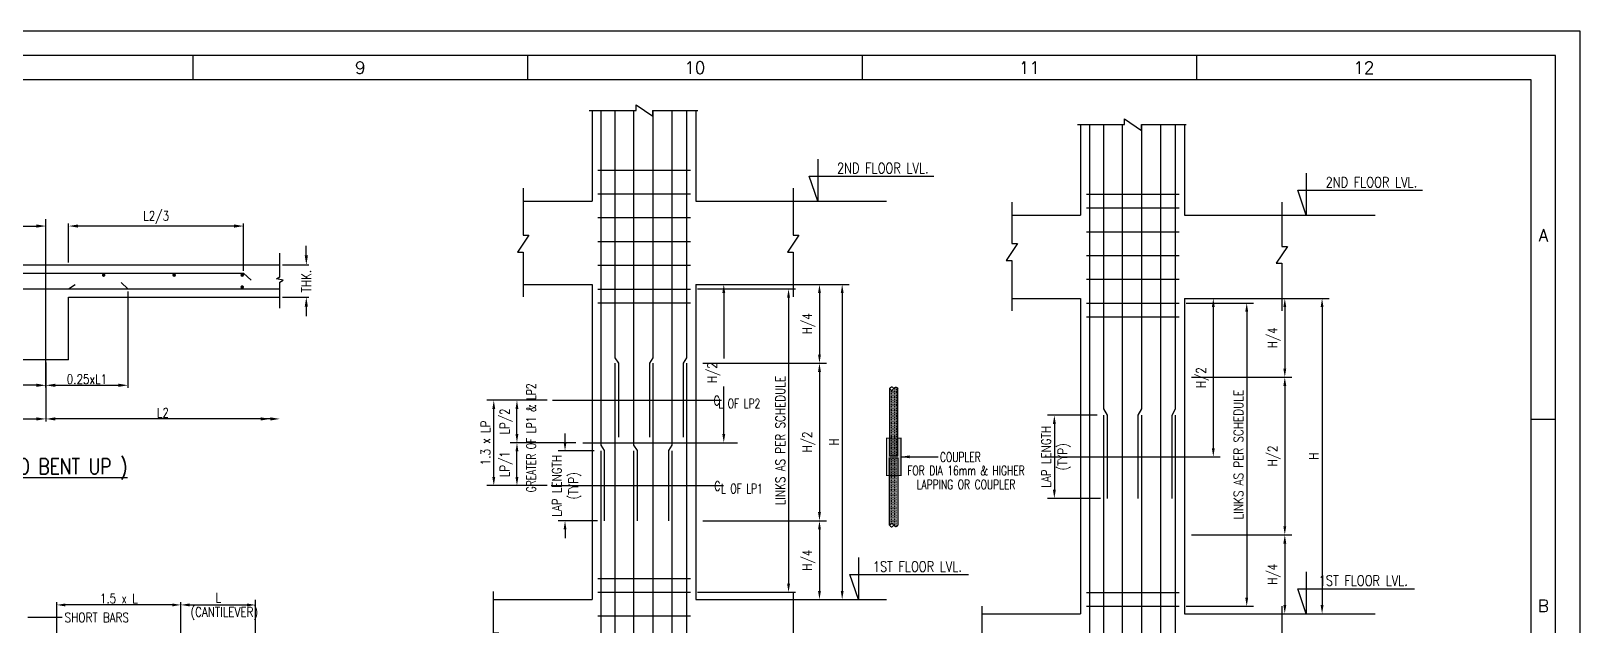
# Model space of a CAD drawing. Extents: x 455722 to 896904, y -439105 to -272741.
# Drawn here: x 584731 to 629471, y -289889 to -272741 of the extents above; entities that cross this region are included whole.
import ezdxf
from ezdxf.enums import TextEntityAlignment as Align
from ezdxf.lldxf.tags import DXFTag

# ---------------------------------------------------------------- set-up
doc = ezdxf.new("R2010")
doc.units = 0
doc.header["$LTSCALE"] = 500
doc.header["$MEASUREMENT"] = 0
doc.linetypes.add('CENTER2', pattern=[1.125, 0.75, -0.125, 0.125, -0.125])
doc.layers.get('DEFPOINTS').update_dxf_attribs({"color": 4})
for name, color, linetype in [('CEN', 8, 'CENTER'), ('col & circal', 8, 'CENTER2'), ('CUTOUT2', 9, 'Continuous'), ('DIM', 5, 'Continuous'), ('HACTH', 9, 'Continuous'), ('LINE CUT', 8, 'Continuous'), ('LINK', 2, 'Continuous'), ('PNA', 10, 'Continuous'), ('REINFORCEMENT', 6, 'Continuous'), ('S-CONCRET LINE', 4, 'Continuous'), ('S-REINFORCEMENT', 6, 'Continuous'), ('S-TEXT-1', 4, 'Continuous'), ('S-TITLE', 6, 'Continuous'), ('TXT1', 2, 'Continuous')]:
    doc.layers.add(name, color=color, linetype=linetype)
doc.styles.add('ROMAND', font='simplex.shx')
doc.styles.add('ROMANS', font='simplex.shx', dxfattribs={"width": 0.8, "height": 275, "bigfont": 'bigfont.shx'})
tags = doc.linetypes.add('CENTER', pattern=[2, 1.25, -0.25, 0.25, -0.25]).pattern_tags.tags
tags[10:11] = [DXFTag(74, 4), DXFTag(75, 0), DXFTag(340, '0'), DXFTag(46, 1.0), DXFTag(50, 0.0), DXFTag(44, 0.0), DXFTag(45, 0.0)]
tags[8:9] = [DXFTag(74, 4), DXFTag(75, 0), DXFTag(340, '0'), DXFTag(46, 1.0), DXFTag(50, 0.0), DXFTag(44, 0.0), DXFTag(45, 0.0)]
tags[6:7] = [DXFTag(74, 4), DXFTag(75, 0), DXFTag(340, '0'), DXFTag(46, 1.0), DXFTag(50, 0.0), DXFTag(44, 0.0), DXFTag(45, 0.0)]
tags[4:5] = [DXFTag(74, 4), DXFTag(75, 0), DXFTag(340, '0'), DXFTag(46, 1.0), DXFTag(50, 0.0), DXFTag(44, 0.0), DXFTag(45, 0.0)]
doc.dimstyles.new('Copy of INT2TIMES', dxfattribs={"dimtxt": 300, "dimasz": 275, "dimexe": 75, "dimexo": 75, "dimgap": 40, "dimtad": 1, "dimdec": 0, "dimlfac": 0.5, "dimrnd": 5, "dimzin": 0, "dimdsep": 46, "dimtxsty": 'ROMANS', "dimcen": -1, "dimclrd": 5, "dimclre": 5, "dimclrt": 4, "dimadec": 0, "dimazin": 0, "dimtfac": 1, "dimtdec": 0, "dimtix": 1, "dimtofl": 0, "dimtmove": 2, "dimatfit": 3, "dimfxl": 0, "dimtolj": 1, "dimtzin": 0, "dimarcsym": 0})
doc.dimstyles.new('Copy(2) of Standard', dxfattribs={"dimtxt": 300, "dimasz": 250, "dimexe": 75, "dimexo": 50, "dimgap": 50, "dimtad": 1, "dimdec": 0, "dimrnd": 5, "dimzin": 0, "dimdsep": 46, "dimtxsty": 'ROMANS', "dimcen": 0, "dimclrd": 5, "dimclre": 5, "dimclrt": 4, "dimadec": 0, "dimazin": 0, "dimtfac": 1, "dimtdec": 0, "dimtofl": 0, "dimtmove": 0, "dimatfit": 3, "dimfxl": 0, "dimtolj": 1, "dimtzin": 0, "dimarcsym": 0})
doc.dimstyles.new('dim25', dxfattribs={"dimtxt": 250, "dimasz": 250, "dimexe": 200, "dimexo": 200, "dimgap": 100, "dimtad": 1, "dimdec": 0, "dimlfac": 0.25, "dimzin": 0, "dimdsep": 46, "dimtxsty": 'ROMANS', "dimcen": 0, "dimclrd": 5, "dimclre": 5, "dimclrt": 4, "dimadec": 0, "dimazin": 0, "dimtfac": 1, "dimtdec": 0, "dimtix": 1, "dimtofl": 0, "dimtmove": 2, "dimatfit": 3, "dimfxl": 0, "dimtolj": 1, "dimtzin": 0, "dimlwd": -1, "dimlwe": -1, "dimarcsym": 0})
doc.dimstyles.new('INT1', dxfattribs={"dimtxt": 250, "dimasz": 250, "dimexe": 150, "dimexo": 60, "dimgap": 75, "dimtad": 1, "dimdec": 0, "dimzin": 0, "dimdsep": 46, "dimtxsty": 'ROMANS', "dimcen": -250, "dimclrd": 5, "dimclre": 5, "dimclrt": 4, "dimadec": 0, "dimazin": 0, "dimtfac": 1, "dimtdec": 0, "dimtix": 1, "dimtofl": 0, "dimtmove": 2, "dimatfit": 3, "dimfxl": 0, "dimtolj": 1, "dimtzin": 0, "dimarcsym": 0})

# ---------------------------------------------------------------- blocks, each defined once
blk = doc.blocks.new('A1')
at = {"flags": 128}
blk.add_lwpolyline([(0, 0), (82779, 0), (82779, 58231), (0, 58231)], close=True, dxfattribs=at)
at = {"layer": 'PNA'}
for p, q in [((54858, 57739), (54858, 57247)), ((61592, 57739), (61592, 57247)), ((68326, 57739), (68326, 57247)), ((75060, 57739), (75060, 57247)), ((81794, 50420), (82287, 50420))]:
    blk.add_line(p, q, dxfattribs=at)
at = {"layer": 'PNA', "color": 1}
for points in [[(984, 492), (82287, 492), (82287, 57739), (984, 57739)], [(1969, 984), (81794, 984), (81794, 57247), (1969, 57247)]]:
    blk.add_lwpolyline(points, close=True, dxfattribs=at)
at = {"layer": 'PNA', "style": 'ROMANS'}
for s, height, p in [('9', 246, (58226, 57493)), ('10', 246.1, (64960, 57493)), ('11', 246.1, (71694, 57493)), ('12', 246.1, (78428, 57493)), ('A', 246, (82041, 54122)), ('B', 246, (82041, 46666))]:
    blk.add_text(s, height=height, dxfattribs=at).set_placement(p, align=Align.MIDDLE)
blk = doc.blocks.new('*D59')
at = {"layer": 'DEFPOINTS', "color": 0}
for p in [(585474, -289309), (585474, -291545), (589061, -291847)]:
    blk.add_point(p, dxfattribs=at)
at = {"layer": 'DIM', "color": 5, "lineweight": -2}
for p, q in [((585474, -291495), (585474, -289234)), ((588811, -289309), (585724, -289309)), ((589061, -291797), (589061, -289234))]:
    blk.add_line(p, q, dxfattribs=at)
at = {"layer": 'DIM', "color": 5}
for points in [[(585724, -289267), (585724, -289351), (585474, -289309)], [(588811, -289267), (588811, -289351), (589061, -289309)]]:
    blk.add_solid(points, dxfattribs=at)
at = {"layer": 'DIM', "color": 4, "insert": (587267, -289122), "char_height": 275, "attachment_point": 5, "style": 'ROMANS'}
blk.add_mtext('\\A1;1.5 x L', dxfattribs=at)
blk = doc.blocks.new('*D60')
at = {"layer": 'DEFPOINTS', "color": 0}
for p in [(589061, -289309), (591219, -289309), (591219, -291416)]:
    blk.add_point(p, dxfattribs=at)
at = {"layer": 'DIM', "color": 5, "lineweight": -2}
for p, q in [((589311, -289309), (590969, -289309)), ((591219, -291266), (591219, -289159))]:
    blk.add_line(p, q, dxfattribs=at)
at = {"layer": 'DIM', "color": 5}
for points in [[(589311, -289267), (589311, -289351), (589061, -289309)], [(590969, -289267), (590969, -289351), (591219, -289309)]]:
    blk.add_solid(points, dxfattribs=at)
at = {"layer": 'DIM', "color": 4, "insert": (590140, -289097), "char_height": 275, "attachment_point": 5, "style": 'ROMANS'}
blk.add_mtext('\\A1;L', dxfattribs=at)
blk = doc.blocks.new('*D99')
at = {"layer": 'DEFPOINTS', "color": 0}
for p in [(598097, -283400), (599836, -283400), (599836, -285866)]:
    blk.add_point(p, dxfattribs=at)
at = {"layer": 'DIM', "color": 5}
for p, q in [((599636, -283400), (597897, -283400)), ((598097, -285616), (598097, -283650)), ((599636, -285866), (597897, -285866))]:
    blk.add_line(p, q, dxfattribs=at)
for points in [[(598056, -283650), (598139, -283650), (598097, -283400)], [(598056, -285616), (598139, -285616), (598097, -285866)]]:
    blk.add_solid(points, dxfattribs=at)
at = {"layer": 'DIM', "color": 4, "insert": (597860, -284633), "char_height": 275, "attachment_point": 5, "rotation": 90, "style": 'ROMANS'}
blk.add_mtext('\\A1;1.3 x LP', dxfattribs=at)
blk = doc.blocks.new('*D102')
at = {"layer": 'DEFPOINTS', "color": 0}
for p in [(598767, -284628), (600666, -284628), (599836, -285866)]:
    blk.add_point(p, dxfattribs=at)
at = {"layer": 'DIM', "color": 5}
for p, q in [((600466, -284628), (598567, -284628)), ((598767, -285616), (598767, -284878)), ((599636, -285866), (598567, -285866))]:
    blk.add_line(p, q, dxfattribs=at)
for points in [[(598725, -284878), (598808, -284878), (598767, -284628)], [(598725, -285616), (598808, -285616), (598767, -285866)]]:
    blk.add_solid(points, dxfattribs=at)
at = {"layer": 'DIM', "color": 4, "insert": (598457, -285247), "char_height": 275, "attachment_point": 5, "rotation": 90, "style": 'ROMANS'}
blk.add_mtext('\\A1;LP/1', dxfattribs=at)
blk = doc.blocks.new('*D103')
at = {"layer": 'DEFPOINTS', "color": 0}
for p in [(598767, -283400), (599836, -283400), (600666, -284628)]:
    blk.add_point(p, dxfattribs=at)
at = {"layer": 'DIM', "color": 5}
for p, q in [((599636, -283400), (598567, -283400)), ((598767, -284378), (598767, -283650)), ((600466, -284628), (598567, -284628))]:
    blk.add_line(p, q, dxfattribs=at)
for points in [[(598725, -283650), (598808, -283650), (598767, -283400)], [(598725, -284378), (598808, -284378), (598767, -284628)]]:
    blk.add_solid(points, dxfattribs=at)
at = {"layer": 'DIM', "color": 4, "insert": (598457, -284014), "char_height": 275, "attachment_point": 5, "rotation": 90, "style": 'ROMANS'}
blk.add_mtext('\\A1;LP/2', dxfattribs=at)
blk = doc.blocks.new('*D109')
at = {"layer": 'DEFPOINTS', "color": 0}
for p in [(619454, -280462), (619454, -289562), (622021, -289562)]:
    blk.add_point(p, dxfattribs=at)
at = {"layer": 'DIM', "color": 5}
for p, q in [((619654, -280462), (622221, -280462)), ((622021, -280712), (622021, -289312)), ((619654, -289562), (622221, -289562))]:
    blk.add_line(p, q, dxfattribs=at)
for points in [[(621979, -280712), (622063, -280712), (622021, -280462)], [(621979, -289312), (622063, -289312), (622021, -289562)]]:
    blk.add_solid(points, dxfattribs=at)
at = {"layer": 'DIM', "color": 4, "insert": (621783, -285012), "char_height": 275, "attachment_point": 5, "rotation": 90, "style": 'ROMANS'}
blk.add_mtext('\\A1;H', dxfattribs=at)
blk = doc.blocks.new('*D110')
at = {"layer": 'DEFPOINTS', "color": 0}
for p in [(617896, -280595), (617896, -289349), (619844, -289349)]:
    blk.add_point(p, dxfattribs=at)
at = {"layer": 'DIM', "color": 5}
for p, q in [((618096, -280595), (620044, -280595)), ((619844, -280845), (619844, -289099)), ((618096, -289349), (620044, -289349))]:
    blk.add_line(p, q, dxfattribs=at)
for points in [[(619802, -280845), (619886, -280845), (619844, -280595)], [(619802, -289099), (619886, -289099), (619844, -289349)]]:
    blk.add_solid(points, dxfattribs=at)
at = {"layer": 'DIM', "color": 4, "insert": (619606, -284972), "char_height": 275, "attachment_point": 5, "rotation": 90, "style": 'ROMANS'}
blk.add_mtext('\\A1;LINKS AS PER SCHEDULE', dxfattribs=at)
blk = doc.blocks.new('*D111')
at = {"layer": 'DEFPOINTS', "color": 0}
for p in [(618048, -280462), (618048, -285034), (618879, -285034)]:
    blk.add_point(p, dxfattribs=at)
at = {"layer": 'DIM', "color": 5}
for p, q in [((618248, -280462), (619079, -280462)), ((618879, -280712), (618879, -284784)), ((618248, -285034), (619079, -285034))]:
    blk.add_line(p, q, dxfattribs=at)
for points in [[(618837, -280712), (618921, -280712), (618879, -280462)], [(618837, -284784), (618921, -284784), (618879, -285034)]]:
    blk.add_solid(points, dxfattribs=at)
at = {"layer": 'DIM', "color": 4, "insert": (618569, -282748), "char_height": 275, "attachment_point": 5, "rotation": 90, "style": 'ROMANS'}
blk.add_mtext('\\A1;H/2', dxfattribs=at)
blk = doc.blocks.new('*D112')
at = {"layer": 'DEFPOINTS', "color": 0}
for p in [(615720, -283834), (614288, -286234), (615820, -286234)]:
    blk.add_point(p, dxfattribs=at)
at = {"layer": 'DIM', "color": 5}
for p, q in [((615520, -283834), (614088, -283834)), ((614288, -284084), (614288, -285984)), ((615620, -286234), (614088, -286234))]:
    blk.add_line(p, q, dxfattribs=at)
for points in [[(614247, -284084), (614330, -284084), (614288, -283834)], [(614247, -285984), (614330, -285984), (614288, -286234)]]:
    blk.add_solid(points, dxfattribs=at)
at = {"layer": 'DIM', "color": 4, "char_height": 275, "rotation": 90, "style": 'ROMANS'}
for s, insert, attachment_point in [('\\A1;LAP LENGTH', (614188, -285034), 8), ('\\A1;(TYP)', (614388, -285034), 2)]:
    blk.add_mtext(s, dxfattribs=dict(at, insert=insert, attachment_point=attachment_point))
blk = doc.blocks.new('*D113')
at = {"layer": 'DEFPOINTS', "color": 0}
for p in [(606443, -280056), (606289, -289156), (608160, -289156)]:
    blk.add_point(p, dxfattribs=at)
at = {"layer": 'DIM', "color": 5}
for p, q in [((606643, -280056), (608360, -280056)), ((608160, -280306), (608160, -288906)), ((606489, -289156), (608360, -289156))]:
    blk.add_line(p, q, dxfattribs=at)
for points in [[(608119, -280306), (608202, -280306), (608160, -280056)], [(608119, -288906), (608202, -288906), (608160, -289156)]]:
    blk.add_solid(points, dxfattribs=at)
at = {"layer": 'DIM', "color": 4, "insert": (607923, -284606), "char_height": 275, "attachment_point": 5, "rotation": 90, "style": 'ROMANS'}
blk.add_mtext('\\A1;H', dxfattribs=at)
blk = doc.blocks.new('*D114')
at = {"layer": 'DEFPOINTS', "color": 0}
for p in [(603935, -280056), (603935, -284628), (604740, -284628)]:
    blk.add_point(p, dxfattribs=at)
at = {"layer": 'DIM', "color": 5}
for p, q in [((604135, -280056), (604940, -280056)), ((604740, -280306), (604740, -282199)), ((604740, -284378), (604740, -283007)), ((604135, -284628), (604940, -284628))]:
    blk.add_line(p, q, dxfattribs=at)
for points in [[(604699, -280306), (604782, -280306), (604740, -280056)], [(604699, -284378), (604782, -284378), (604740, -284628)]]:
    blk.add_solid(points, dxfattribs=at)
at = {"layer": 'DIM', "color": 4, "insert": (604450, -282603), "char_height": 275, "attachment_point": 5, "rotation": 90, "style": 'ROMANS'}
blk.add_mtext('\\A1;H/2', dxfattribs=at)
blk = doc.blocks.new('*D119')
at = {"layer": 'DEFPOINTS', "color": 0}
for p in [(606136, -280056), (603935, -282331), (607504, -282331)]:
    blk.add_point(p, dxfattribs=at)
at = {"layer": 'DIM', "color": 5}
for p, q in [((606336, -280056), (607704, -280056)), ((607504, -280306), (607504, -282081)), ((604135, -282331), (607704, -282331))]:
    blk.add_line(p, q, dxfattribs=at)
for points in [[(607463, -280306), (607546, -280306), (607504, -280056)], [(607463, -282081), (607546, -282081), (607504, -282331)]]:
    blk.add_solid(points, dxfattribs=at)
at = {"layer": 'DIM', "color": 4, "insert": (607195, -281193), "char_height": 275, "attachment_point": 5, "rotation": 90, "style": 'ROMANS'}
blk.add_mtext('\\A1;H/4', dxfattribs=at)
blk = doc.blocks.new('*D120')
at = {"layer": 'DEFPOINTS', "color": 0}
for p in [(603935, -282331), (603935, -286881), (607504, -286881)]:
    blk.add_point(p, dxfattribs=at)
at = {"layer": 'DIM', "color": 5}
for p, q in [((604135, -282331), (607704, -282331)), ((607504, -282581), (607504, -286631)), ((604135, -286881), (607704, -286881))]:
    blk.add_line(p, q, dxfattribs=at)
for points in [[(607463, -282581), (607546, -282581), (607504, -282331)], [(607463, -286631), (607546, -286631), (607504, -286881)]]:
    blk.add_solid(points, dxfattribs=at)
at = {"layer": 'DIM', "color": 4, "insert": (607195, -284606), "char_height": 275, "attachment_point": 5, "rotation": 90, "style": 'ROMANS'}
blk.add_mtext('\\A1;H/2', dxfattribs=at)
blk = doc.blocks.new('*D121')
at = {"layer": 'DEFPOINTS', "color": 0}
for p in [(603935, -286881), (606289, -289156), (607504, -289156)]:
    blk.add_point(p, dxfattribs=at)
at = {"layer": 'DIM', "color": 5}
for p, q in [((604135, -286881), (607704, -286881)), ((607504, -287131), (607504, -288906)), ((606489, -289156), (607704, -289156))]:
    blk.add_line(p, q, dxfattribs=at)
for points in [[(607463, -287131), (607546, -287131), (607504, -286881)], [(607463, -288906), (607546, -288906), (607504, -289156)]]:
    blk.add_solid(points, dxfattribs=at)
at = {"layer": 'DIM', "color": 4, "insert": (607195, -288018), "char_height": 275, "attachment_point": 5, "rotation": 90, "style": 'ROMANS'}
blk.add_mtext('\\A1;H/4', dxfattribs=at)
blk = doc.blocks.new('*D122')
at = {"layer": 'DEFPOINTS', "color": 0}
for p in [(620249, -280462), (618048, -282737), (620944, -282737)]:
    blk.add_point(p, dxfattribs=at)
at = {"layer": 'DIM', "color": 5}
for p, q in [((620449, -280462), (621144, -280462)), ((620944, -280712), (620944, -282487)), ((618248, -282737), (621144, -282737))]:
    blk.add_line(p, q, dxfattribs=at)
for points in [[(620903, -280712), (620986, -280712), (620944, -280462)], [(620903, -282487), (620986, -282487), (620944, -282737)]]:
    blk.add_solid(points, dxfattribs=at)
at = {"layer": 'DIM', "color": 4, "insert": (620635, -281599), "char_height": 275, "attachment_point": 5, "rotation": 90, "style": 'ROMANS'}
blk.add_mtext('\\A1;H/4', dxfattribs=at)
blk = doc.blocks.new('*D123')
at = {"layer": 'DEFPOINTS', "color": 0}
for p in [(618048, -282737), (618048, -287287), (620944, -287287)]:
    blk.add_point(p, dxfattribs=at)
at = {"layer": 'DIM', "color": 5}
for p, q in [((618248, -282737), (621144, -282737)), ((620944, -282987), (620944, -287037)), ((618248, -287287), (621144, -287287))]:
    blk.add_line(p, q, dxfattribs=at)
for points in [[(620903, -282987), (620986, -282987), (620944, -282737)], [(620903, -287037), (620986, -287037), (620944, -287287)]]:
    blk.add_solid(points, dxfattribs=at)
at = {"layer": 'DIM', "color": 4, "insert": (620635, -285012), "char_height": 275, "attachment_point": 5, "rotation": 90, "style": 'ROMANS'}
blk.add_mtext('\\A1;H/2', dxfattribs=at)
blk = doc.blocks.new('*D124')
at = {"layer": 'DEFPOINTS', "color": 0}
for p in [(618048, -287287), (620402, -289562), (620944, -289562)]:
    blk.add_point(p, dxfattribs=at)
at = {"layer": 'DIM', "color": 5}
for p, q in [((618248, -287287), (621144, -287287)), ((620944, -287537), (620944, -289312)), ((620602, -289562), (621144, -289562))]:
    blk.add_line(p, q, dxfattribs=at)
for points in [[(620903, -287537), (620986, -287537), (620944, -287287)], [(620903, -289312), (620986, -289312), (620944, -289562)]]:
    blk.add_solid(points, dxfattribs=at)
at = {"layer": 'DIM', "color": 4, "insert": (620635, -288424), "char_height": 275, "attachment_point": 5, "rotation": 90, "style": 'ROMANS'}
blk.add_mtext('\\A1;H/4', dxfattribs=at)
blk = doc.blocks.new('*D129')
at = {"layer": 'DEFPOINTS', "color": 0, "ltscale": 2}
for p in [(585817, -278372), (585817, -279495), (590871, -279736)]:
    blk.add_point(p, dxfattribs=at)
at = {"layer": 'DIM', "color": 5, "lineweight": -2, "ltscale": 2}
for p, q in [((585817, -279420), (585817, -278297)), ((590596, -278372), (586092, -278372)), ((590871, -279661), (590871, -278297))]:
    blk.add_line(p, q, dxfattribs=at)
at = {"layer": 'DIM', "color": 5, "ltscale": 2}
for points in [[(586092, -278326), (586092, -278418), (585817, -278372)], [(590596, -278326), (590596, -278418), (590871, -278372)]]:
    blk.add_solid(points, dxfattribs=at)
at = {"layer": 'DIM', "color": 4, "ltscale": 2, "insert": (588344, -278122), "char_height": 275, "attachment_point": 5, "style": 'ROMANS'}
blk.add_mtext('\\A1;L2/3', dxfattribs=at)
blk = doc.blocks.new('*D130')
at = {"layer": 'DEFPOINTS', "color": 0, "ltscale": 2}
for p in [(591919, -279495), (592683, -279495), (591919, -280428)]:
    blk.add_point(p, dxfattribs=at)
at = {"layer": 'DIM', "color": 5, "lineweight": -2, "ltscale": 2}
for p, q in [((592683, -279220), (592683, -278945)), ((591994, -279495), (592758, -279495)), ((591994, -280428), (592758, -280428)), ((592683, -280703), (592683, -280978))]:
    blk.add_line(p, q, dxfattribs=at)
at = {"layer": 'DIM', "color": 5, "ltscale": 2}
for points in [[(592637, -279220), (592729, -279220), (592683, -279495)], [(592637, -280703), (592729, -280703), (592683, -280428)]]:
    blk.add_solid(points, dxfattribs=at)
at = {"layer": 'DIM', "color": 4, "ltscale": 2, "insert": (592683, -279961), "char_height": 275, "attachment_point": 5, "rotation": 90, "style": 'ROMANS'}
blk.add_mtext('\\A1;THK.', dxfattribs=at)
blk = doc.blocks.new('*D131')
at = {"layer": 'DEFPOINTS', "color": 0, "ltscale": 2}
for p in [(585162, -278372), (568689, -279495), (585162, -279495)]:
    blk.add_point(p, dxfattribs=at)
at = {"layer": 'DIM', "color": 5, "lineweight": -2, "ltscale": 2}
for p, q in [((568689, -279420), (568689, -278297)), ((568964, -278372), (584887, -278372)), ((585162, -279420), (585162, -278297))]:
    blk.add_line(p, q, dxfattribs=at)
at = {"layer": 'DIM', "color": 5, "ltscale": 2}
for points in [[(568964, -278326), (568964, -278418), (568689, -278372)], [(584887, -278326), (584887, -278418), (585162, -278372)]]:
    blk.add_solid(points, dxfattribs=at)
at = {"layer": 'DIM', "color": 4, "ltscale": 2, "insert": (576926, -278194), "char_height": 275, "attachment_point": 5, "style": 'ROMANS'}
blk.add_mtext('\\A1;L1', dxfattribs=at)
blk = doc.blocks.new('*D161')
at = {"layer": 'DEFPOINTS', "color": 0, "ltscale": 2}
for p in [(582793, -280187), (585162, -282235), (582793, -282969)]:
    blk.add_point(p, dxfattribs=at)
at = {"layer": 'DIM', "color": 5, "lineweight": -2, "ltscale": 2}
for p, q in [((582793, -280262), (582793, -283044)), ((585162, -282310), (585162, -283044)), ((584887, -282969), (583068, -282969))]:
    blk.add_line(p, q, dxfattribs=at)
at = {"layer": 'DIM', "color": 5, "ltscale": 2}
for points in [[(583068, -282923), (583068, -283015), (582793, -282969)], [(584887, -282923), (584887, -283015), (585162, -282969)]]:
    blk.add_solid(points, dxfattribs=at)
at = {"layer": 'DIM', "color": 4, "ltscale": 2, "insert": (583978, -282792), "char_height": 275, "attachment_point": 5, "style": 'ROMANS'}
blk.add_mtext('\\A1;0.25xL1', dxfattribs=at)
blk = doc.blocks.new('*D162')
at = {"layer": 'DEFPOINTS', "color": 0, "ltscale": 2}
for p in [(585162, -282235), (568689, -283032), (585162, -283940)]:
    blk.add_point(p, dxfattribs=at)
at = {"layer": 'DIM', "color": 5, "lineweight": -2, "ltscale": 2}
for p, q in [((585162, -282310), (585162, -284015)), ((568689, -283107), (568689, -284015)), ((568964, -283940), (584887, -283940))]:
    blk.add_line(p, q, dxfattribs=at)
at = {"layer": 'DIM', "color": 5, "ltscale": 2}
for points in [[(568964, -283894), (568964, -283985), (568689, -283940)], [(584887, -283894), (584887, -283985), (585162, -283940)]]:
    blk.add_solid(points, dxfattribs=at)
at = {"layer": 'DIM', "color": 4, "ltscale": 2, "insert": (576926, -283762), "char_height": 275, "attachment_point": 5, "style": 'ROMANS'}
blk.add_mtext('\\A1;L1', dxfattribs=at)
blk = doc.blocks.new('*D163')
at = {"layer": 'DEFPOINTS', "color": 0, "ltscale": 2}
for p in [(585162, -282235), (585162, -283940), (591919, -283940)]:
    blk.add_point(p, dxfattribs=at)
at = {"layer": 'DIM', "color": 5, "lineweight": -2, "ltscale": 2}
for p, q in [((585162, -282310), (585162, -284015)), ((591644, -283940), (585437, -283940))]:
    blk.add_line(p, q, dxfattribs=at)
at = {"layer": 'DIM', "color": 5, "ltscale": 2}
for points in [[(585437, -283894), (585437, -283985), (585162, -283940)], [(591644, -283894), (591644, -283985), (591919, -283940)]]:
    blk.add_solid(points, dxfattribs=at)
at = {"layer": 'DIM', "color": 4, "ltscale": 2, "insert": (588541, -283762), "char_height": 275, "attachment_point": 5, "style": 'ROMANS'}
blk.add_mtext('\\A1;L2', dxfattribs=at)
blk = doc.blocks.new('*D167')
at = {"layer": 'DEFPOINTS', "color": 0, "ltscale": 2}
for p in [(587531, -280187), (585162, -282235), (587531, -282969)]:
    blk.add_point(p, dxfattribs=at)
at = {"layer": 'DIM', "color": 5, "lineweight": -2, "ltscale": 2}
for p, q in [((587531, -280262), (587531, -283044)), ((585162, -282310), (585162, -283044)), ((585437, -282969), (587256, -282969))]:
    blk.add_line(p, q, dxfattribs=at)
at = {"layer": 'DIM', "color": 5, "ltscale": 2}
for points in [[(585437, -282923), (585437, -283015), (585162, -282969)], [(587256, -282923), (587256, -283015), (587531, -282969)]]:
    blk.add_solid(points, dxfattribs=at)
at = {"layer": 'DIM', "color": 4, "ltscale": 2, "insert": (586347, -282792), "char_height": 275, "attachment_point": 5, "style": 'ROMANS'}
blk.add_mtext('\\A1;0.25xL1', dxfattribs=at)
blk = doc.blocks.new('*D171')
at = {"layer": 'DEFPOINTS', "color": 0}
for p in [(603783, -280189), (603783, -288943), (606611, -288943)]:
    blk.add_point(p, dxfattribs=at)
at = {"layer": 'DIM', "color": 5}
for p, q in [((603983, -280189), (606811, -280189)), ((606611, -280439), (606611, -288693)), ((603983, -288943), (606811, -288943))]:
    blk.add_line(p, q, dxfattribs=at)
for points in [[(606570, -280439), (606653, -280439), (606611, -280189)], [(606570, -288693), (606653, -288693), (606611, -288943)]]:
    blk.add_solid(points, dxfattribs=at)
at = {"layer": 'DIM', "color": 4, "insert": (606374, -284566), "char_height": 275, "attachment_point": 5, "rotation": 90, "style": 'ROMANS'}
blk.add_mtext('\\A1;LINKS AS PER SCHEDULE', dxfattribs=at)
blk = doc.blocks.new('*D173')
at = {"layer": 'DEFPOINTS', "color": 0}
for p in [(601195, -284863), (600155, -286881), (601295, -286881)]:
    blk.add_point(p, dxfattribs=at)
at = {"layer": 'DIM', "color": 5}
for p, q in [((600155, -284613), (600155, -284363)), ((600995, -284863), (599955, -284863)), ((601095, -286881), (599955, -286881)), ((600155, -287131), (600155, -287381))]:
    blk.add_line(p, q, dxfattribs=at)
for points in [[(600114, -284613), (600197, -284613), (600155, -284863)], [(600114, -287131), (600197, -287131), (600155, -286881)]]:
    blk.add_solid(points, dxfattribs=at)
at = {"layer": 'DIM', "color": 4, "char_height": 275, "rotation": 90, "style": 'ROMANS'}
for s, insert, attachment_point in [('\\A1;LAP LENGTH', (600055, -285872), 8), ('\\A1;(TYP)', (600255, -285872), 2)]:
    blk.add_mtext(s, dxfattribs=dict(at, insert=insert, attachment_point=attachment_point))

msp = doc.modelspace()

# ---------------------------------------------------------------- hatches: boundary and pattern name
at = {"layer": 'DIM'}
h = msp.add_hatch(color=253, dxfattribs=at)
h.dxf.hatch_style = 1
h.paths.add_polyline_path([(609444.289, -284497.942), (609858.512, -284497.942), (609858.512, -285570.144), (609444.289, -285570.144)])
at = {"layer": 'HACTH'}
h = msp.add_hatch(dxfattribs=at)
h.set_pattern_fill('DOTS', color=256, scale=750, angle=90, style=0)
h.set_pattern_definition([(90, (-123825.766, 71273.847), (-46.875, 23.4375), [0, -46.875])])
edge = h.paths.add_edge_path()
edge.add_line((609531.401, -285001.427), (609771.401, -285001.427))
edge.add_line((609771.401, -285001.427), (609771.401, -283061.767))
edge.add_spline(control_points=[(609771.401, -283061.767), (609747.94, -283041.091), (609705.279, -283003.493), (609647.016, -283066.09), (609583.64, -283137.257), (609547.739, -283085.378), (609531.401, -283061.767)], knot_values=[0, 0, 0, 0, 78.745242672, 143.190766965, 228.301876032, 299.388696094, 299.388696094, 299.388696094, 299.388696094], degree=3, periodic=0)
edge.add_line((609531.401, -283072.845), (609531.401, -285001.427))
h = msp.add_hatch(dxfattribs=at)
h.set_pattern_fill('DOTS', color=256, scale=750, angle=90, style=0)
h.set_pattern_definition([(90, (-123825.766, 71468.633), (-46.875, 23.4375), [0, -46.875])])
edge = h.paths.add_edge_path()
edge.add_line((609771.401, -285066.659), (609531.401, -285066.659))
edge.add_line((609531.401, -285066.659), (609531.401, -287006.319))
edge.add_spline(control_points=[(609531.401, -287006.319), (609547.739, -286982.708), (609583.64, -286930.829), (609647.016, -287001.996), (609705.279, -287064.593), (609747.94, -287026.995), (609771.401, -287006.319)], knot_values=[0, 0, 0, 0, 71.086820062, 156.197929129, 220.643453422, 299.388696094, 299.388696094, 299.388696094, 299.388696094], degree=3, periodic=0)
edge.add_line((609771.401, -286994.222), (609771.401, -285066.659))

# ---------------------------------------------------------------- linework, layer by layer
at = {"layer": 'CEN'}
for p, q in [((599793.177, -283400.487), (604674.375, -283400.487)), ((600665.875, -284628.098), (605135.875, -284628.098)), ((614003.603, -285034.043), (618473.603, -285034.043)), ((599750.351, -285866.395), (604730.049, -285866.395))]:
    msp.add_line(p, q, dxfattribs=at)
at = {"layer": 'col & circal', "linetype": 'CENTER2', "ltscale": 50}
msp.add_line((585162.182, -283032.067), (585162.182, -278170.037), dxfattribs=at)
at = {"layer": 'CUTOUT2', "linetype": 'Continuous', "elevation": 0}
msp.add_lwpolyline([(591919.012, -280744.415), (591919.028, -279988.059), (592016.094, -279932.012), (591822.812, -279894.126), (591919.028, -279836.179), (591919.006, -279153.12)], dxfattribs=at)
at = {"layer": 'DIM', "color": 3, "linetype": 'Continuous'}
for p, q in [((606746.236, -277655.848), (609444.436, -277655.848)), ((620859.402, -278061.793), (623557.601, -278061.793)), ((606746.236, -289155.848), (609444.436, -289155.848)), ((620859.402, -289561.793), (623557.601, -289561.793))]:
    msp.add_line(p, q, dxfattribs=at)
at = {"layer": 'DIM', "color": 5}
msp.add_line((584636.573, -289665.689), (585630.37, -289665.689), dxfattribs=at)
at = {"layer": 'DIM'}
for points in [[(600847.779, -275037.066), (602205.742, -275037.066), (602205.742, -274870.701), (602692.559, -275203.43), (602692.559, -275037.066), (603986.467, -275037.066)], [(614960.944, -275443.011), (616318.907, -275443.011), (616318.907, -275276.647), (616805.724, -275609.375), (616805.724, -275443.011), (618099.632, -275443.011)]]:
    msp.add_lwpolyline(points, dxfattribs=at)
at = {"layer": 'DIM', "color": 8}
for points in [[(598946.662, -277278.883), (598946.662, -278636.846), (599113.027, -278636.846), (598780.298, -279123.663), (598946.662, -279123.663), (598946.662, -280417.571)], [(606746.236, -277278.883), (606746.236, -278636.846), (606912.601, -278636.846), (606579.872, -279123.663), (606746.236, -279123.663), (606746.236, -280417.571)], [(613059.828, -277684.828), (613059.828, -278877.885), (613226.192, -278877.885), (612893.464, -279364.702), (613059.828, -279364.702), (613059.828, -280823.516)], [(620859.402, -277684.828), (620859.402, -278960.339), (621025.766, -278960.339), (620693.038, -279447.155), (620859.402, -279447.155), (620859.402, -280823.516)], [(598077.952, -288923.227), (598077.952, -290112.439), (598244.316, -290112.439), (597911.587, -290599.256), (598077.952, -290599.256), (598077.952, -291856.272)], [(606746.236, -288942.887), (606746.236, -290300.85), (606912.601, -290300.85), (606579.872, -290787.667), (606746.236, -290787.667), (606746.236, -291834.804)], [(612191.117, -289348.833), (612191.117, -290523.881), (612357.481, -290523.881), (612024.753, -291010.698), (612191.117, -291010.698), (612191.117, -292281.878)], [(620859.402, -289348.833), (620859.402, -290550.012), (621025.766, -290550.012), (620693.038, -291036.828), (620859.402, -291036.828), (620859.402, -292240.749)]]:
    msp.add_lwpolyline(points, dxfattribs=at)
at = {"layer": 'DIM', "color": 8, "const_width": 30}
msp.add_lwpolyline([(609444.289, -284497.942), (609858.512, -284497.942), (609858.512, -285570.144), (609444.289, -285570.144)], close=True, dxfattribs=at)
at = {"layer": 'LINE CUT'}
for points in [[(609531.401, -283061.767), (609547.739, -283038.156), (609583.64, -282986.277), (609628.505, -283036.657), (609651.401, -283061.767)], [(609531.401, -287006.319), (609547.739, -287029.93), (609583.64, -287081.809), (609628.505, -287031.429), (609651.401, -287006.319)]]:
    msp.add_open_spline(points, degree=3, knots=[0, 0, 0, 0, 1.184780346, 2.603298855, 2.603298855, 2.603298855, 2.603298855], dxfattribs=at)
for points in [[(609531.401, -283061.767), (609582.273, -283111.419), (609651.401, -283061.767), (609702.869, -283022.983), (609771.401, -283061.767)], [(609531.401, -287006.319), (609582.273, -286956.667), (609651.401, -287006.319), (609702.869, -287045.103), (609771.401, -287006.319)]]:
    msp.add_spline(points, degree=3, dxfattribs=at)
at = {"layer": 'LINK'}
for p, q in [((601102.312, -276756.685), (603782.858, -276756.685)), ((601102.312, -277442.685), (603782.858, -277442.685)), ((615215.477, -277448.63), (617896.023, -277448.63)), ((601102.312, -278128.685), (603782.858, -278128.685)), ((615215.477, -277848.63), (617896.023, -277848.63)), ((615215.477, -278534.63), (617896.023, -278534.63)), ((601102.312, -278814.685), (603782.858, -278814.685)), ((601102.312, -279500.685), (603782.858, -279500.685)), ((615215.477, -279220.63), (617896.023, -279220.63)), ((615215.477, -279906.63), (617896.023, -279906.63)), ((601102.312, -280189.232), (603782.858, -280189.232)), ((601102.312, -280589.232), (603782.858, -280589.232)), ((615215.477, -280595.177), (617896.023, -280595.177)), ((615215.477, -280995.177), (617896.023, -280995.177)), ((601102.312, -288542.685), (603782.858, -288542.685)), ((601102.312, -288942.685), (603782.858, -288942.685)), ((615215.477, -288948.63), (617896.023, -288948.63)), ((615215.477, -289348.63), (617896.023, -289348.63)), ((601102.312, -289628.685), (603782.858, -289628.685))]:
    msp.add_line(p, q, dxfattribs=at)
at = {"layer": 'REINFORCEMENT'}
for points in [[(609531.401, -283061.767), (609531.401, -285001.427), (609771.401, -285001.427), (609771.401, -283061.767)], [(609531.401, -287006.319), (609531.401, -285066.659), (609771.401, -285066.659), (609771.401, -287006.319)]]:
    msp.add_lwpolyline(points, dxfattribs=at)
at = {"layer": 'S-CONCRET LINE', "color": 130, "linetype": 'Continuous'}
for p, q in [((600935.049, -275029.823), (600935.049, -277655.848)), ((603935.049, -275029.823), (603935.049, -277655.848)), ((615048.215, -275435.769), (615048.215, -278061.793)), ((618048.215, -275435.769), (618048.215, -278061.793)), ((598946.662, -277655.848), (600935.049, -277655.848)), ((603935.049, -277655.848), (606746.236, -277655.848)), ((613059.828, -278061.793), (615048.215, -278061.793)), ((618048.215, -278061.793), (620859.402, -278061.793)), ((598946.662, -280055.848), (600935.049, -280055.848)), ((600935.049, -280055.848), (600935.049, -289155.848)), ((603935.049, -280055.848), (603935.049, -289155.848)), ((603935.049, -280055.848), (606746.236, -280055.848)), ((613059.828, -280461.793), (615048.215, -280461.793)), ((615048.215, -280461.793), (615048.215, -289561.793)), ((618048.215, -280461.793), (618048.215, -289561.793)), ((618048.215, -280461.793), (620859.402, -280461.793)), ((598077.952, -289155.848), (600935.049, -289155.848)), ((603935.049, -289155.848), (606746.236, -289155.848)), ((612191.117, -289561.793), (615048.215, -289561.793)), ((618048.215, -289561.793), (620859.402, -289561.793))]:
    msp.add_line(p, q, dxfattribs=at)
at = {"layer": 'S-CONCRET LINE', "color": 130}
for p, q in [((568034.494, -279494.65), (591919.017, -279494.65)), ((585816.564, -280428.286), (591919.017, -280428.286)), ((585816.564, -282234.842), (585816.564, -280428.286)), ((585816.564, -282234.842), (584507.8, -282234.842))]:
    msp.add_line(p, q, dxfattribs=at)
at = {"layer": 'S-REINFORCEMENT'}
for p, q in [((601195.049, -284701.943), (601195.049, -275029.823)), ((601606.825, -282180.848), (601606.825, -275029.823)), ((602145.243, -284701.943), (602145.243, -275029.823)), ((602700.069, -282180.848), (602700.069, -275029.823)), ((603252.68, -284701.943), (603252.68, -275029.823)), ((603675.049, -282180.848), (603675.049, -275029.823)), ((615308.215, -296361.793), (615308.215, -275435.769)), ((615719.99, -283648.043), (615719.99, -275435.769)), ((616258.408, -296361.793), (616258.408, -275435.769)), ((616813.234, -283648.043), (616813.234, -275435.769)), ((617365.846, -296361.793), (617365.846, -275435.769)), ((617788.215, -283648.043), (617788.215, -275435.769)), ((601706.825, -282330.848), (601606.825, -282180.848)), ((602600.069, -282330.848), (602700.069, -282180.848)), ((603575.049, -282330.848), (603675.049, -282180.848)), ((601606.825, -294647.877), (601606.825, -282330.848)), ((601706.825, -284470.127), (601706.825, -282330.848)), ((602600.069, -284470.127), (602600.069, -282330.848)), ((602700.069, -294647.877), (602700.069, -282330.848)), ((603575.049, -284470.127), (603575.049, -282330.848)), ((603675.049, -294647.877), (603675.049, -282330.848)), ((615819.99, -283834.043), (615719.99, -283648.043)), ((616713.234, -283834.043), (616813.234, -283648.043)), ((617688.215, -283834.043), (617788.215, -283648.043)), ((615719.99, -294698.323), (615719.99, -283834.043)), ((615819.99, -286234.043), (615819.99, -283834.043)), ((616713.234, -286234.043), (616713.234, -283834.043)), ((616813.234, -296511.793), (616813.234, -283834.043)), ((617688.215, -286234.043), (617688.215, -283834.043)), ((617788.215, -296907.888), (617788.215, -283834.043)), ((601295.049, -284851.943), (601195.049, -284701.943)), ((601195.049, -297379.693), (601195.049, -284863.127)), ((601295.049, -286880.848), (601295.049, -284851.943)), ((602245.243, -284851.943), (602145.243, -284701.943)), ((602145.243, -297379.693), (602145.243, -284863.127)), ((602245.243, -286880.848), (602245.243, -284851.943)), ((603152.68, -284851.943), (603252.68, -284701.943)), ((603152.68, -286880.848), (603152.68, -284851.943)), ((603252.68, -297379.693), (603252.68, -284863.127))]:
    msp.add_line(p, q, dxfattribs=at)
at = {"layer": 'S-REINFORCEMENT', "linetype": 'ByBlock', "ltscale": 6}
for p, q in [((585816.564, -280187.041), (586006.525, -280056.252)), ((587331.114, -280003.763), (587531.21, -280187.041)), ((568332.66, -280187.041), (591919.017, -280187.041))]:
    msp.add_line(p, q, dxfattribs=at)
at = {"layer": 'S-REINFORCEMENT', "linetype": 'ByBlock', "ltscale": 6, "elevation": 0}
msp.add_lwpolyline([(579238.204, -279932.593), (579452.953, -279735.894), (590871.411, -279735.894), (591086.16, -279932.593)], dxfattribs=at)
at = {"layer": 'S-REINFORCEMENT', "const_width": 50.698, "elevation": 0}
for points in [[(586804.589, -279787.633, 1), (586855.281, -279787.633, 1)], [(588840.225, -279787.633, 1), (588890.917, -279787.633, 1)], [(590806.067, -279787.633, 1), (590856.759, -279787.633, 1)], [(590806.067, -280134.446, 1), (590856.759, -280134.446, 1)]]:
    msp.add_lwpolyline(points, format="xyb", close=True, dxfattribs=at)
at = {"layer": 'TXT1'}
for points in [[(607452.788, -276443.613), (607452.788, -277655.848), (607207.243, -276934.137), (610807.717, -276934.137)], [(621565.954, -276849.558), (621565.954, -278061.793), (621320.408, -277340.083), (624920.883, -277340.083)], [(608630.578, -287943.613), (608630.578, -289155.848), (608385.033, -288434.137), (611806.507, -288434.137)], [(621565.954, -288349.558), (621565.954, -289561.793), (621320.408, -288840.083), (624685.883, -288840.083)]]:
    msp.add_lwpolyline(points, dxfattribs=at)

# ---------------------------------------------------------------- block references
at = {"xscale": 1.434849416022188, "yscale": 1.434849416022188, "zscale": 1.434849416022188}
msp.add_blockref('A1', (510695.778, -356294.5), dxfattribs=at)

# ---------------------------------------------------------------- texts
at = {"layer": 'S-TEXT-1', "linetype": 'ByBlock', "style": 'ROMANS', "width": 0.7}
msp.add_text('GREATER OF LP1 & LP2', height=275, rotation=90, dxfattribs=at).set_placement((599175.672, -284487.776), align=Align.MIDDLE)
for s, p in [('C', (604535.307, -283411.935)), ('L OF LP2', (605188.307, -283496.435)), ('COUPLER', (611573.691, -285041.495)), ('FOR DIA 16mm & HIGHER', (611736.539, -285430.524)), ('C', (604555.481, -285877.843)), ('L OF LP1', (605263.481, -285951.843)), ('LAPPING OR COUPLER', (611736.539, -285832.337))]:
    msp.add_text(s, height=275, dxfattribs=at).set_placement(p, align=Align.MIDDLE)
at = {"layer": 'S-TEXT-1', "linetype": 'ByBlock', "style": 'ROMANS', "width": 0.8}
for s, p in [('(CANTILEVER)', (589337.578, -289512.495)), ('SHORT BARS', (585703.096, -289673.292))]:
    msp.add_text(s, height=275, dxfattribs=at).set_placement(p, align=Align.MIDDLE_LEFT)
at = {"layer": 'S-TITLE', "style": 'ROMANS', "width": 0.8}
msp.add_text('%%UTYPICAL DETAIL OF SLAB ( EXTRA TOP BARS - NO BENT UP )', height=450, dxfattribs=at).set_placement((579976.756, -285311.772), align=Align.MIDDLE_CENTER)
at = {"layer": 'TXT1', "style": 'ROMAND', "width": 0.8}
for s, p in [('2ND FLOOR LVL.', (609332.688, -276851.802)), ('2ND FLOOR LVL.', (623445.854, -277257.747)), ('1ST FLOOR LVL.', (610331.478, -288351.802)), ('1ST FLOOR LVL.', (623210.854, -288757.747))]:
    msp.add_text(s, height=300, dxfattribs=at).set_placement(p, align=Align.CENTER)

# ---------------------------------------------------------------- dimensions: what is measured, and where the dimension line sits
at = {"layer": 'DIM', "ltscale": 2}
for base, p1, p2, text, picture, middle in [((585162.182, -278371.919), (568688.876, -279494.65), (585162.182, -279494.65), 'L1', '*D131', (576925.529, -278194.419)), ((585816.564, -278371.919), (590871.411, -279735.894), (585816.564, -279494.65), 'L2/3', '*D129', (588343.987, -278122.395)), ((587531.21, -282969.037), (585162.182, -282234.842), (587531.21, -280187.041), '0.25xL1', '*D167', (586346.696, -282791.537)), ((585162.182, -283939.537), (568688.876, -283032.067), (585162.182, -282234.842), 'L1', '*D162', (576925.529, -283762.037))]:
    dim = msp.add_linear_dim(base=base, p1=p1, p2=p2, text=text, dimstyle='Copy of INT2TIMES', dxfattribs=at)
    dim.commit()
    dim.dimension.update_dxf_attribs({"geometry": picture, "text_midpoint": middle})
dim = msp.add_linear_dim(base=(592682.684, -279494.65), p1=(591919.017, -280428.286), p2=(591919.017, -279494.65), angle=90, text='THK.', dimstyle='Copy of INT2TIMES', dxfattribs=at)
dim.commit()
dim.dimension.update_dxf_attribs({"geometry": '*D130', "text_midpoint": (592682.684, -279961.468), "dimtype": 160})
at = {"layer": 'DIM'}
dim = msp.add_linear_dim(base=(604740.184, -284628.098), p1=(603935.049, -280055.848), p2=(603935.049, -284628.098), angle=90, text='H/2', dimstyle='dim25', dxfattribs=at)
dim.commit()
dim.dimension.update_dxf_attribs({"geometry": '*D114', "text_midpoint": (604449.708, -282602.693), "dimtype": 160})
for base, p1, p2, text, picture, middle in [((607504.382, -282330.848), (606136.171, -280055.848), (603935.049, -282330.848), 'H/4', '*D119', (607194.859, -281193.348)), ((608160.321, -289155.848), (606443.041, -280055.848), (606288.74, -289155.848), 'H', '*D113', (607922.821, -284605.848)), ((606611.395, -288942.685), (603782.858, -280189.232), (603782.858, -288942.685), 'LINKS AS PER SCHEDULE', '*D171', (606373.895, -284565.958)), ((618878.849, -285034.043), (618048.215, -280461.793), (618048.215, -285034.043), 'H/2', '*D111', (618569.326, -282747.918)), ((620944.451, -282736.793), (620249.336, -280461.793), (618048.215, -282736.793), 'H/4', '*D122', (620634.927, -281599.293)), ((622020.927, -289561.793), (619453.808, -280461.793), (619453.808, -289561.793), 'H', '*D109', (621783.427, -285011.793)), ((619843.849, -289348.63), (617896.023, -280595.177), (617896.023, -289348.63), 'LINKS AS PER SCHEDULE', '*D110', (619606.349, -284971.904)), ((607504.382, -286880.848), (603935.049, -282330.848), (603935.049, -286880.848), 'H/2', '*D120', (607194.859, -284605.848)), ((620944.451, -287286.793), (618048.215, -282736.793), (618048.215, -287286.793), 'H/2', '*D123', (620634.927, -285011.793)), ((598097.415, -283400.487), (599835.851, -285866.395), (599835.851, -283400.487), '1.3 x LP', '*D99', (597859.915, -284633.441)), ((598766.633, -283400.487), (600665.875, -284628.098), (599835.851, -283400.487), 'LP/2', '*D103', (598457.109, -284014.292)), ((614288.349, -286234.043), (615719.99, -283834.043), (615819.99, -286234.043), 'LAP LENGTH\\X(TYP)', '*D112', (614288.349, -285034.043)), ((600155.498, -286880.848), (601195.049, -284863.127), (601295.049, -286880.848), 'LAP LENGTH\\X(TYP)', '*D173', (600155.498, -285871.987)), ((598766.633, -284628.098), (599835.851, -285866.395), (600665.875, -284628.098), 'LP/1', '*D102', (598457.109, -285247.246)), ((607504.382, -289155.848), (603935.049, -286880.848), (606288.74, -289155.848), 'H/4', '*D121', (607194.859, -288018.348)), ((620944.451, -289561.793), (618048.215, -287286.793), (620401.905, -289561.793), 'H/4', '*D124', (620634.927, -288424.293))]:
    dim = msp.add_linear_dim(base=base, p1=p1, p2=p2, angle=90, text=text, dimstyle='dim25', dxfattribs=at)
    dim.commit()
    dim.dimension.update_dxf_attribs({"geometry": picture, "text_midpoint": middle})
at = {"layer": 'DIM', "ltscale": 2}
for base, p1, p2, text, picture, middle in [((582793.153, -282969.037), (585162.182, -282234.842), (582793.153, -280187.041), '0.25xL1', '*D161', (583977.667, -282791.537)), ((585162.182, -283939.537), (591918.964, -283939.537), (585162.182, -282234.842), 'L2', '*D163', (588540.573, -283762.037))]:
    dim = msp.add_linear_dim(base=base, p1=p1, p2=p2, angle=180, text=text, dimstyle='Copy of INT2TIMES', dxfattribs=at)
    dim.commit()
    dim.dimension.update_dxf_attribs({"geometry": picture, "text_midpoint": middle})
at = {"layer": 'DIM'}
for base, p1, p2, text, dimstyle, override, picture, middle in [((585473.592, -289309.006), (589061.376, -291847.031), (585473.592, -291544.632), '1.5 x L', 'Copy(2) of Standard', {"dimfxl": 60}, '*D59', (587267.484, -289121.506)), ((591218.576, -289309.006), (589061.376, -289309.006), (591218.576, -291416.332), 'L', 'INT1', {"dimexo": 150, "dimlfac": 0.25}, '*D60', (590139.976, -289096.506))]:
    dim = msp.add_linear_dim(base=base, p1=p1, p2=p2, text=text, dimstyle=dimstyle, override=override, dxfattribs=at)
    dim.commit()
    dim.dimension.update_dxf_attribs({"geometry": picture, "text_midpoint": middle})

# ---------------------------------------------------------------- leaders
at = {"layer": 'DIM', "ltscale": 2}
msp.add_leader([(591643.964, -283939.537), (590821.853, -283939.537)], dimstyle='Copy of INT2TIMES', dxfattribs=at)
at = {"layer": 'DIM'}
msp.add_leader([(609858.512, -285034.043), (610931.385, -285034.043)], dimstyle='dim25', dxfattribs=at)

doc.saveas('drawing.dxf')
